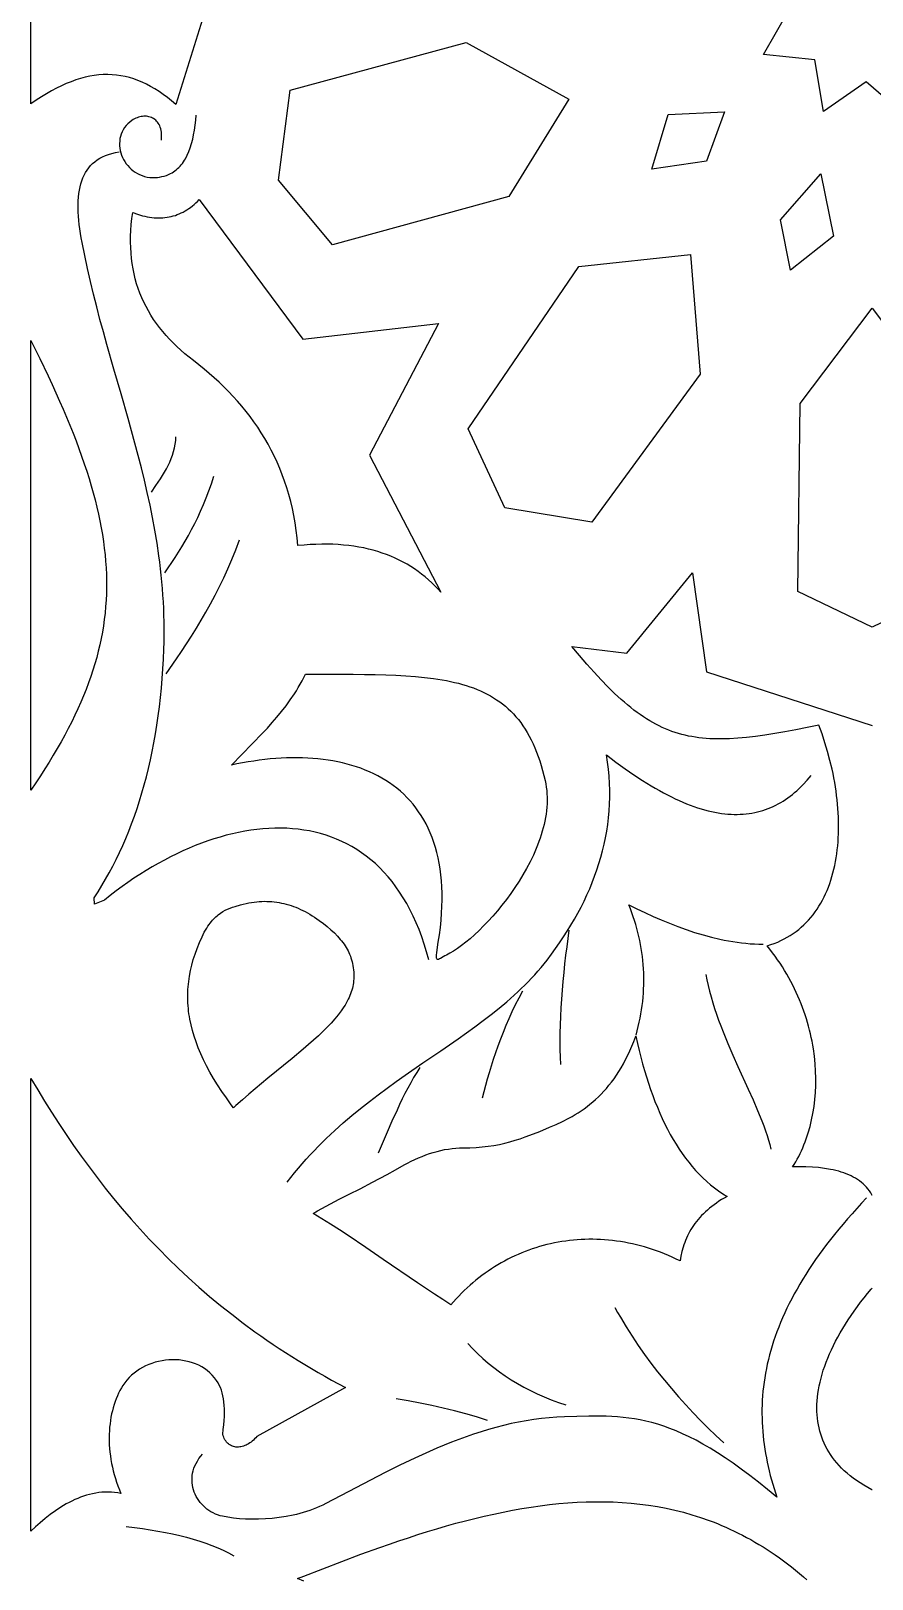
# Model space of a CAD drawing. Extents: x -332 to 348, y -263 to 352.
# Drawn here: x -270.8 to -243.5, y 39.3 to 89.7 of the extents above; entities that cross this region are included whole.
import ezdxf

# ---------------------------------------------------------------- set-up
doc = ezdxf.new("R2010")
doc.units = 0
doc.layers.add('LAYER_1', color=18, linetype='CONTINUOUS')
doc.layers.add('LAYER_2', color=174, linetype='CONTINUOUS')

msp = doc.modelspace()

# ---------------------------------------------------------------- linework, layer by layer
at = {"layer": 'LAYER_1'}
for points in [[(-242.472, 93.254), (-240.847, 93.671), (-241.144, 91.995), (-239.635, 91.253), (-240.924, 90.163), (-240.237, 88.609), (-241.914, 88.616), (-242.371, 86.977), (-243.651, 88.077), (-245.038, 87.12), (-245.322, 88.799), (-246.991, 88.971), (-246.146, 90.443), (-247.315, 91.665), (-245.737, 92.241), (-245.859, 93.94), (-244.286, 93.351), (-243.305, 94.732)], [(-253.338, 87.515), (-255.289, 84.352), (-261.022, 82.776), (-262.785, 84.885), (-262.404, 87.805), (-256.68, 89.363)], [(-248.848, 85.494), (-250.629, 85.239), (-250.099, 87.014), (-248.262, 87.105)], [(-244.716, 83.059), (-246.12, 81.95), (-246.444, 83.585), (-245.131, 85.087)], [(-261.989, 79.708), (-257.574, 80.212), (-259.822, 75.925), (-257.494, 71.471), (-257.592, 71.577), (-257.693, 71.68), (-257.796, 71.779), (-257.903, 71.875), (-258.012, 71.967), (-258.124, 72.057), (-258.239, 72.142), (-258.356, 72.224), (-258.477, 72.302), (-258.6, 72.377), (-258.727, 72.447), (-258.857, 72.514), (-258.99, 72.577), (-259.125, 72.637), (-259.264, 72.692), (-259.407, 72.743), (-259.552, 72.79), (-259.701, 72.834), (-259.853, 72.873), (-260.009, 72.908), (-260.167, 72.938), (-260.33, 72.965), (-260.496, 72.987), (-260.665, 73.005), (-260.838, 73.018), (-261.014, 73.027), (-261.194, 73.031), (-261.378, 73.031), (-261.565, 73.026), (-261.756, 73.017), (-261.951, 73.002), (-262.15, 72.984), (-262.174, 73.235), (-262.205, 73.482), (-262.241, 73.725), (-262.284, 73.962), (-262.333, 74.195), (-262.387, 74.424), (-262.447, 74.648), (-262.513, 74.867), (-262.584, 75.082), (-262.661, 75.293), (-262.743, 75.5), (-262.831, 75.703), (-262.923, 75.902), (-263.021, 76.097), (-263.124, 76.287), (-263.232, 76.474), (-263.344, 76.658), (-263.461, 76.837), (-263.583, 77.013), (-263.71, 77.186), (-263.841, 77.355), (-263.976, 77.521), (-264.115, 77.683), (-264.259, 77.842), (-264.407, 77.998), (-264.559, 78.15), (-264.715, 78.3), (-264.874, 78.447), (-265.037, 78.591), (-265.204, 78.732), (-265.375, 78.87), (-265.549, 79.006), (-265.691, 79.117), (-265.829, 79.231), (-265.962, 79.346), (-266.09, 79.463), (-266.213, 79.583), (-266.331, 79.705), (-266.445, 79.829), (-266.553, 79.955), (-266.656, 80.083), (-266.755, 80.214), (-266.848, 80.348), (-266.936, 80.484), (-267.018, 80.622), (-267.096, 80.763), (-267.168, 80.907), (-267.234, 81.054), (-267.296, 81.204), (-267.351, 81.356), (-267.402, 81.511), (-267.446, 81.67), (-267.485, 81.831), (-267.519, 81.996), (-267.546, 82.163), (-267.568, 82.334), (-267.584, 82.509), (-267.594, 82.686), (-267.598, 82.867), (-267.597, 83.052), (-267.589, 83.24), (-267.575, 83.432), (-267.555, 83.627), (-267.529, 83.826), (-267.369, 83.77), (-267.212, 83.724), (-267.135, 83.706), (-267.059, 83.69), (-266.983, 83.677), (-266.909, 83.667), (-266.835, 83.659), (-266.762, 83.654), (-266.69, 83.652), (-266.618, 83.653), (-266.548, 83.656), (-266.478, 83.663), (-266.409, 83.672), (-266.341, 83.683), (-266.274, 83.698), (-266.207, 83.715), (-266.141, 83.735), (-266.077, 83.758), (-266.012, 83.784), (-265.949, 83.812), (-265.887, 83.843), (-265.825, 83.877), (-265.764, 83.913), (-265.704, 83.953), (-265.645, 83.995), (-265.587, 84.04), (-265.529, 84.087), (-265.472, 84.138), (-265.416, 84.191), (-265.361, 84.247)], [(-249.057, 78.57), (-252.582, 73.749), (-255.416, 74.211), (-256.613, 76.783), (-253.009, 82.065), (-249.377, 82.459)], [(-241.123, 77.615), (-241.051, 71.494), (-243.463, 70.329), (-245.875, 71.494), (-245.803, 77.615), (-243.463, 80.709)], [(-270.552, 79.076), (-270.281, 78.51), (-270.152, 78.233), (-270.027, 77.959), (-269.907, 77.69), (-269.791, 77.424), (-269.68, 77.161), (-269.573, 76.901), (-269.471, 76.645), (-269.373, 76.392), (-269.279, 76.142), (-269.191, 75.896), (-269.106, 75.651), (-269.027, 75.41), (-268.951, 75.171), (-268.881, 74.935), (-268.815, 74.701), (-268.753, 74.47), (-268.697, 74.241), (-268.645, 74.013), (-268.597, 73.788), (-268.554, 73.565), (-268.516, 73.344), (-268.483, 73.124), (-268.454, 72.906), (-268.43, 72.689), (-268.411, 72.474), (-268.396, 72.26), (-268.387, 72.048), (-268.382, 71.836), (-268.382, 71.626), (-268.387, 71.416), (-268.396, 71.207), (-268.411, 70.999), (-268.43, 70.791), (-268.454, 70.584), (-268.483, 70.377), (-268.517, 70.171), (-268.556, 69.964), (-268.6, 69.758), (-268.648, 69.552), (-268.702, 69.345), (-268.761, 69.139), (-268.824, 68.932), (-268.893, 68.724), (-268.967, 68.516), (-269.046, 68.307), (-269.129, 68.098), (-269.218, 67.888), (-269.312, 67.676), (-269.411, 67.464), (-269.515, 67.251), (-269.625, 67.036), (-269.739, 66.82), (-269.858, 66.602), (-269.983, 66.383), (-270.113, 66.162), (-270.248, 65.939), (-270.389, 65.715), (-270.534, 65.488), (-270.685, 65.26), (-270.841, 65.029), (-270.841, 79.658)], [(-260.352, 68.798), (-259.989, 68.795), (-259.636, 68.789), (-259.294, 68.78), (-258.962, 68.767), (-258.64, 68.749), (-258.328, 68.726), (-258.027, 68.697), (-257.736, 68.661), (-257.455, 68.617), (-257.319, 68.592), (-257.185, 68.565), (-257.054, 68.535), (-256.925, 68.504), (-256.799, 68.469), (-256.676, 68.432), (-256.555, 68.393), (-256.437, 68.351), (-256.321, 68.305), (-256.208, 68.257), (-256.097, 68.206), (-255.99, 68.152), (-255.884, 68.095), (-255.782, 68.034), (-255.682, 67.97), (-255.584, 67.902), (-255.489, 67.831), (-255.397, 67.756), (-255.308, 67.677), (-255.221, 67.594), (-255.136, 67.508), (-255.055, 67.417), (-254.975, 67.322), (-254.899, 67.223), (-254.825, 67.12), (-254.754, 67.012), (-254.685, 66.9), (-254.619, 66.783), (-254.556, 66.661), (-254.495, 66.534), (-254.437, 66.403), (-254.382, 66.267), (-254.329, 66.125), (-254.279, 65.979), (-254.231, 65.827), (-254.186, 65.669), (-254.144, 65.507), (-254.104, 65.338), (-254.083, 65.232), (-254.066, 65.125), (-254.053, 65.017), (-254.044, 64.908), (-254.04, 64.799), (-254.039, 64.689), (-254.043, 64.578), (-254.05, 64.468), (-254.061, 64.356), (-254.075, 64.245), (-254.093, 64.133), (-254.114, 64.021), (-254.138, 63.909), (-254.166, 63.797), (-254.197, 63.686), (-254.23, 63.574), (-254.267, 63.462), (-254.306, 63.351), (-254.348, 63.24), (-254.392, 63.129), (-254.439, 63.019), (-254.488, 62.909), (-254.593, 62.691), (-254.706, 62.476), (-254.827, 62.265), (-254.954, 62.058), (-255.087, 61.855), (-255.224, 61.657), (-255.366, 61.464), (-255.511, 61.278), (-255.658, 61.099), (-255.807, 60.926), (-255.956, 60.762), (-256.106, 60.605), (-256.255, 60.458), (-256.402, 60.32), (-256.546, 60.191), (-256.688, 60.074), (-256.825, 59.967), (-256.957, 59.871), (-257.084, 59.788), (-257.203, 59.717), (-257.316, 59.66), (-257.374, 59.631), (-257.425, 59.602), (-257.512, 59.551), (-257.546, 59.532), (-257.575, 59.519), (-257.599, 59.514), (-257.609, 59.515), (-257.617, 59.519), (-257.624, 59.525), (-257.63, 59.534), (-257.638, 59.562), (-257.64, 59.603), (-257.638, 59.661), (-257.631, 59.735), (-257.619, 59.828), (-257.581, 60.076), (-257.545, 60.32), (-257.515, 60.56), (-257.491, 60.793), (-257.474, 61.021), (-257.463, 61.243), (-257.458, 61.459), (-257.46, 61.67), (-257.467, 61.876), (-257.48, 62.076), (-257.499, 62.27), (-257.523, 62.46), (-257.553, 62.644), (-257.589, 62.822), (-257.629, 62.996), (-257.675, 63.164), (-257.727, 63.327), (-257.783, 63.484), (-257.844, 63.637), (-257.91, 63.785), (-257.981, 63.927), (-258.057, 64.065), (-258.137, 64.198), (-258.221, 64.325), (-258.31, 64.448), (-258.403, 64.566), (-258.501, 64.68), (-258.602, 64.788), (-258.708, 64.892), (-258.817, 64.992), (-258.93, 65.086), (-259.047, 65.176), (-259.167, 65.262), (-259.291, 65.343), (-259.418, 65.419), (-259.548, 65.491), (-259.682, 65.559), (-259.819, 65.622), (-259.959, 65.681), (-260.101, 65.736), (-260.247, 65.787), (-260.395, 65.833), (-260.545, 65.876), (-260.699, 65.914), (-260.854, 65.948), (-261.012, 65.978), (-261.172, 66.004), (-261.334, 66.026), (-261.499, 66.045), (-261.665, 66.059), (-261.833, 66.07), (-262.002, 66.076), (-262.173, 66.079), (-262.346, 66.079), (-262.52, 66.075), (-262.696, 66.067), (-262.872, 66.055), (-263.05, 66.04), (-263.229, 66.022), (-263.409, 66), (-263.589, 65.974), (-263.77, 65.945), (-263.952, 65.913), (-264.135, 65.878), (-264.317, 65.839), (-263.976, 66.19), (-263.638, 66.534), (-263.307, 66.876), (-263.146, 67.048), (-262.988, 67.223), (-262.833, 67.401), (-262.683, 67.583), (-262.539, 67.77), (-262.399, 67.962), (-262.265, 68.16), (-262.201, 68.262), (-262.138, 68.366), (-262.077, 68.472), (-262.018, 68.58), (-261.961, 68.69), (-261.906, 68.802)], [(-263.161, 61.406), (-263.08, 61.403), (-263, 61.398), (-262.92, 61.39), (-262.841, 61.379), (-262.763, 61.367), (-262.685, 61.352), (-262.607, 61.334), (-262.529, 61.315), (-262.452, 61.293), (-262.375, 61.268), (-262.299, 61.241), (-262.222, 61.212), (-262.146, 61.18), (-262.069, 61.146), (-261.993, 61.11), (-261.916, 61.071), (-261.84, 61.029), (-261.763, 60.985), (-261.687, 60.939), (-261.614, 60.892), (-261.456, 60.783), (-261.322, 60.684), (-261.194, 60.583), (-261.075, 60.481), (-260.965, 60.378), (-260.86, 60.271), (-260.816, 60.223), (-260.771, 60.17), (-260.728, 60.118), (-260.688, 60.065), (-260.65, 60.012), (-260.614, 59.959), (-260.58, 59.905), (-260.549, 59.85), (-260.52, 59.795), (-260.493, 59.739), (-260.468, 59.683), (-260.445, 59.625), (-260.424, 59.566), (-260.405, 59.505), (-260.388, 59.443), (-260.373, 59.379), (-260.36, 59.313), (-260.35, 59.245), (-260.342, 59.174), (-260.336, 59.101), (-260.333, 59.025), (-260.332, 58.947), (-260.334, 58.883), (-260.338, 58.82), (-260.345, 58.759), (-260.354, 58.698), (-260.365, 58.638), (-260.379, 58.578), (-260.395, 58.519), (-260.414, 58.459), (-260.435, 58.399), (-260.458, 58.339), (-260.484, 58.279), (-260.513, 58.218), (-260.545, 58.156), (-260.579, 58.095), (-260.616, 58.032), (-260.655, 57.969), (-260.698, 57.905), (-260.741, 57.845), (-260.842, 57.711), (-260.951, 57.579), (-261.07, 57.445), (-261.199, 57.308), (-261.338, 57.17), (-261.486, 57.029), (-261.643, 56.887), (-261.807, 56.742), (-261.977, 56.596), (-262.341, 56.293), (-263.126, 55.651), (-263.538, 55.309), (-263.748, 55.13), (-263.96, 54.946), (-264.172, 54.757), (-264.247, 54.687), (-264.323, 54.787), (-264.481, 55.006), (-264.629, 55.221), (-264.767, 55.433), (-264.896, 55.642), (-265.015, 55.848), (-265.124, 56.05), (-265.223, 56.249), (-265.314, 56.445), (-265.395, 56.638), (-265.467, 56.829), (-265.53, 57.016), (-265.584, 57.201), (-265.63, 57.384), (-265.668, 57.568), (-265.683, 57.654), (-265.697, 57.744), (-265.709, 57.833), (-265.718, 57.921), (-265.726, 58.009), (-265.732, 58.098), (-265.735, 58.185), (-265.737, 58.273), (-265.737, 58.361), (-265.735, 58.448), (-265.731, 58.536), (-265.725, 58.623), (-265.717, 58.711), (-265.707, 58.799), (-265.695, 58.887), (-265.682, 58.971), (-265.647, 59.152), (-265.606, 59.331), (-265.556, 59.511), (-265.498, 59.692), (-265.432, 59.876), (-265.357, 60.062), (-265.273, 60.251), (-265.236, 60.328), (-265.198, 60.402), (-265.159, 60.471), (-265.121, 60.535), (-265.083, 60.594), (-265.044, 60.65), (-265.006, 60.701), (-264.968, 60.749), (-264.93, 60.793), (-264.893, 60.834), (-264.855, 60.872), (-264.818, 60.907), (-264.78, 60.94), (-264.748, 60.967), (-264.669, 61.025), (-264.594, 61.073), (-264.518, 61.115), (-264.441, 61.153), (-264.361, 61.186), (-264.28, 61.216), (-264.199, 61.243), (-264.021, 61.294), (-263.93, 61.318), (-263.84, 61.339), (-263.752, 61.356), (-263.664, 61.371), (-263.578, 61.384), (-263.492, 61.393), (-263.408, 61.4), (-263.325, 61.405), (-263.242, 61.407)], [(-251.101, 56.783), (-251.047, 56.557), (-250.991, 56.335), (-250.932, 56.117), (-250.871, 55.902), (-250.808, 55.692), (-250.742, 55.486), (-250.673, 55.283), (-250.602, 55.085), (-250.529, 54.891), (-250.452, 54.702), (-250.373, 54.516), (-250.292, 54.336), (-250.207, 54.159), (-250.12, 53.987), (-250.03, 53.82), (-249.937, 53.657), (-249.842, 53.499), (-249.743, 53.345), (-249.642, 53.196), (-249.537, 53.052), (-249.429, 52.913), (-249.319, 52.779), (-249.205, 52.65), (-249.089, 52.526), (-248.969, 52.407), (-248.846, 52.293), (-248.719, 52.184), (-248.59, 52.081), (-248.457, 51.982), (-248.321, 51.89), (-248.182, 51.802), (-248.273, 51.75), (-248.361, 51.697), (-248.445, 51.643), (-248.527, 51.588), (-248.605, 51.532), (-248.681, 51.475), (-248.753, 51.417), (-248.822, 51.358), (-248.889, 51.298), (-248.952, 51.238), (-249.013, 51.176), (-249.071, 51.114), (-249.126, 51.05), (-249.178, 50.986), (-249.228, 50.921), (-249.275, 50.855), (-249.319, 50.789), (-249.361, 50.721), (-249.4, 50.653), (-249.437, 50.584), (-249.472, 50.514), (-249.504, 50.443), (-249.534, 50.372), (-249.562, 50.3), (-249.587, 50.228), (-249.61, 50.154), (-249.651, 50.006), (-249.683, 49.854), (-249.707, 49.701), (-249.836, 49.763), (-249.965, 49.823), (-250.094, 49.88), (-250.224, 49.933), (-250.354, 49.984), (-250.484, 50.032), (-250.614, 50.077), (-250.744, 50.119), (-250.874, 50.158), (-251.004, 50.194), (-251.134, 50.227), (-251.264, 50.257), (-251.394, 50.285), (-251.523, 50.31), (-251.653, 50.332), (-251.782, 50.351), (-251.912, 50.367), (-252.041, 50.381), (-252.169, 50.391), (-252.298, 50.399), (-252.426, 50.405), (-252.554, 50.407), (-252.681, 50.407), (-252.808, 50.405), (-252.934, 50.399), (-253.06, 50.391), (-253.185, 50.381), (-253.31, 50.367), (-253.434, 50.351), (-253.558, 50.333), (-253.681, 50.312), (-253.803, 50.288), (-253.925, 50.262), (-254.046, 50.233), (-254.166, 50.202), (-254.285, 50.168), (-254.404, 50.132), (-254.521, 50.094), (-254.638, 50.052), (-254.754, 50.009), (-254.868, 49.963), (-254.982, 49.915), (-255.095, 49.864), (-255.207, 49.811), (-255.317, 49.755), (-255.427, 49.697), (-255.535, 49.637), (-255.642, 49.575), (-255.748, 49.51), (-255.853, 49.443), (-255.957, 49.373), (-256.059, 49.302), (-256.16, 49.228), (-256.259, 49.152), (-256.357, 49.074), (-256.454, 48.993), (-256.549, 48.91), (-256.643, 48.826), (-256.735, 48.739), (-256.826, 48.65), (-256.915, 48.558), (-257.003, 48.465), (-257.088, 48.369), (-257.173, 48.272), (-257.439, 48.442), (-257.708, 48.618), (-258.255, 48.985), (-259.376, 49.754), (-259.945, 50.143), (-260.516, 50.527), (-260.802, 50.714), (-261.087, 50.898), (-261.371, 51.076), (-261.655, 51.25), (-261.514, 51.334), (-261.376, 51.413), (-261.096, 51.564), (-260.804, 51.713), (-260.486, 51.871), (-260.128, 52.05), (-259.719, 52.262), (-259.244, 52.516), (-258.979, 52.663), (-258.692, 52.825), (-258.579, 52.887), (-258.464, 52.947), (-258.347, 53.003), (-258.229, 53.056), (-258.109, 53.106), (-257.989, 53.152), (-257.867, 53.195), (-257.745, 53.233), (-257.622, 53.267), (-257.5, 53.298), (-257.377, 53.324), (-257.255, 53.345), (-257.133, 53.362), (-257.012, 53.374), (-256.892, 53.381), (-256.773, 53.382), (-256.557, 53.385), (-256.35, 53.394), (-256.151, 53.411), (-255.959, 53.434), (-255.774, 53.463), (-255.594, 53.497), (-255.42, 53.536), (-255.25, 53.581), (-255.083, 53.629), (-254.919, 53.681), (-254.758, 53.737), (-254.598, 53.796), (-254.281, 53.92), (-253.961, 54.051), (-253.747, 54.143), (-253.536, 54.242), (-253.33, 54.349), (-253.229, 54.405), (-253.128, 54.464), (-253.029, 54.526), (-252.931, 54.59), (-252.834, 54.658), (-252.739, 54.728), (-252.645, 54.802), (-252.552, 54.879), (-252.461, 54.959), (-252.371, 55.043), (-252.282, 55.131), (-252.195, 55.223), (-252.11, 55.319), (-252.026, 55.419), (-251.943, 55.524), (-251.862, 55.634), (-251.783, 55.748), (-251.706, 55.867), (-251.63, 55.991), (-251.556, 56.12), (-251.484, 56.255), (-251.414, 56.395), (-251.346, 56.54), (-251.279, 56.692), (-251.215, 56.85), (-251.152, 57.013)], [(-270.621, 55.27), (-270.398, 54.903), (-270.169, 54.54), (-269.936, 54.179), (-269.697, 53.821), (-269.453, 53.465), (-269.204, 53.113), (-268.949, 52.763), (-268.689, 52.417), (-268.422, 52.074), (-268.149, 51.735), (-267.869, 51.399), (-267.583, 51.066), (-267.29, 50.738), (-266.989, 50.413), (-266.682, 50.092), (-266.367, 49.775), (-266.044, 49.462), (-265.713, 49.154), (-265.375, 48.85), (-265.027, 48.55), (-264.672, 48.255), (-264.307, 47.965), (-263.934, 47.679), (-263.551, 47.399), (-263.357, 47.26), (-263.16, 47.123), (-262.96, 46.987), (-262.758, 46.853), (-262.554, 46.72), (-262.347, 46.588), (-262.138, 46.457), (-261.926, 46.328), (-261.712, 46.2), (-261.495, 46.074), (-261.275, 45.949), (-261.053, 45.825), (-260.828, 45.703), (-260.601, 45.582), (-263.491, 43.985), (-263.526, 43.945), (-263.562, 43.907), (-263.6, 43.871), (-263.638, 43.837), (-263.678, 43.806), (-263.718, 43.778), (-263.758, 43.752), (-263.799, 43.729), (-263.84, 43.709), (-263.882, 43.691), (-263.923, 43.676), (-263.965, 43.663), (-264.006, 43.654), (-264.047, 43.647), (-264.088, 43.644), (-264.128, 43.643), (-264.168, 43.645), (-264.206, 43.651), (-264.244, 43.659), (-264.281, 43.67), (-264.317, 43.685), (-264.351, 43.703), (-264.384, 43.724), (-264.416, 43.749), (-264.446, 43.776), (-264.474, 43.807), (-264.501, 43.842), (-264.525, 43.88), (-264.547, 43.921), (-264.567, 43.967), (-264.585, 44.015), (-264.6, 44.067), (-264.58, 44.219), (-264.564, 44.365), (-264.552, 44.504), (-264.544, 44.637), (-264.541, 44.764), (-264.543, 44.885), (-264.549, 45.001), (-264.559, 45.111), (-264.573, 45.215), (-264.592, 45.315), (-264.616, 45.409), (-264.643, 45.498), (-264.675, 45.582), (-264.711, 45.662), (-264.752, 45.737), (-264.797, 45.807), (-264.865, 45.899), (-264.939, 45.984), (-265.018, 46.062), (-265.103, 46.133), (-265.191, 46.197), (-265.284, 46.254), (-265.38, 46.306), (-265.48, 46.35), (-265.583, 46.388), (-265.688, 46.42), (-265.795, 46.445), (-265.905, 46.465), (-266.015, 46.478), (-266.126, 46.485), (-266.238, 46.485), (-266.351, 46.48), (-266.463, 46.47), (-266.574, 46.453), (-266.684, 46.43), (-266.793, 46.402), (-266.901, 46.369), (-267.006, 46.329), (-267.108, 46.285), (-267.208, 46.235), (-267.304, 46.179), (-267.396, 46.119), (-267.485, 46.053), (-267.568, 45.982), (-267.647, 45.906), (-267.721, 45.825), (-267.789, 45.739), (-267.851, 45.649), (-267.899, 45.568), (-267.945, 45.484), (-267.989, 45.398), (-268.029, 45.309), (-268.067, 45.217), (-268.103, 45.122), (-268.135, 45.025), (-268.165, 44.926), (-268.191, 44.825), (-268.215, 44.722), (-268.236, 44.616), (-268.254, 44.509), (-268.268, 44.4), (-268.28, 44.289), (-268.288, 44.177), (-268.294, 44.063), (-268.296, 43.948), (-268.294, 43.832), (-268.29, 43.714), (-268.282, 43.596), (-268.271, 43.477), (-268.256, 43.356), (-268.238, 43.236), (-268.217, 43.114), (-268.191, 42.992), (-268.163, 42.87), (-268.13, 42.747), (-268.094, 42.624), (-268.054, 42.501), (-268.011, 42.378), (-267.963, 42.255), (-267.912, 42.133), (-268.017, 42.152), (-268.12, 42.166), (-268.224, 42.175), (-268.327, 42.179), (-268.429, 42.177), (-268.531, 42.171), (-268.632, 42.161), (-268.733, 42.146), (-268.833, 42.127), (-268.932, 42.103), (-269.03, 42.076), (-269.127, 42.045), (-269.224, 42.011), (-269.319, 41.973), (-269.414, 41.932), (-269.508, 41.888), (-269.601, 41.841), (-269.692, 41.791), (-269.783, 41.739), (-269.872, 41.685), (-270.047, 41.569), (-270.217, 41.446), (-270.382, 41.317), (-270.541, 41.183), (-270.694, 41.046), (-270.841, 40.906), (-270.841, 55.638)]]:
    msp.add_lwpolyline(points, close=True, dxfattribs=at)
for points in [[(-265.147, 90.466), (-266.126, 87.34), (-266.263, 87.457), (-266.399, 87.566), (-266.536, 87.668), (-266.672, 87.763), (-266.809, 87.85), (-266.946, 87.93), (-267.083, 88.002), (-267.22, 88.067), (-267.358, 88.125), (-267.497, 88.175), (-267.636, 88.218), (-267.776, 88.253), (-267.917, 88.28), (-268.058, 88.3), (-268.2, 88.313), (-268.344, 88.318), (-268.488, 88.315), (-268.634, 88.305), (-268.781, 88.287), (-268.929, 88.262), (-269.079, 88.229), (-269.23, 88.189), (-269.383, 88.141), (-269.537, 88.085), (-269.693, 88.021), (-269.851, 87.95), (-270.011, 87.871), (-270.173, 87.785), (-270.337, 87.691), (-270.502, 87.589), (-270.671, 87.479), (-270.841, 87.361), (-270.841, 94.403)], [(-243.463, 51.848), (-243.468, 51.839), (-243.468, 51.857), (-243.507, 51.922), (-243.55, 51.985), (-243.596, 52.045), (-243.645, 52.102), (-243.697, 52.156), (-243.753, 52.208), (-243.811, 52.258), (-243.873, 52.305), (-243.937, 52.349), (-244.005, 52.391), (-244.075, 52.43), (-244.148, 52.468), (-244.223, 52.502), (-244.301, 52.535), (-244.381, 52.565), (-244.464, 52.593), (-244.549, 52.619), (-244.637, 52.642), (-244.726, 52.664), (-244.818, 52.683), (-245.007, 52.715), (-245.203, 52.74), (-245.406, 52.756), (-245.615, 52.766), (-245.829, 52.768), (-246.049, 52.763), (-245.996, 52.846), (-245.946, 52.931), (-245.897, 53.017), (-245.85, 53.106), (-245.805, 53.196), (-245.761, 53.288), (-245.72, 53.382), (-245.68, 53.477), (-245.642, 53.574), (-245.606, 53.672), (-245.539, 53.873), (-245.48, 54.079), (-245.429, 54.29), (-245.386, 54.506), (-245.35, 54.727), (-245.323, 54.952), (-245.304, 55.18), (-245.294, 55.412), (-245.292, 55.646), (-245.299, 55.883), (-245.314, 56.123), (-245.339, 56.364), (-245.373, 56.607), (-245.393, 56.729), (-245.416, 56.851), (-245.441, 56.973), (-245.468, 57.095), (-245.498, 57.218), (-245.53, 57.34), (-245.564, 57.463), (-245.601, 57.586), (-245.641, 57.708), (-245.682, 57.83), (-245.727, 57.953), (-245.774, 58.075), (-245.823, 58.196), (-245.875, 58.318), (-245.929, 58.439), (-245.986, 58.56), (-246.046, 58.68), (-246.108, 58.8), (-246.173, 58.919), (-246.24, 59.038), (-246.31, 59.156), (-246.383, 59.273), (-246.458, 59.39), (-246.537, 59.506), (-246.617, 59.621), (-246.701, 59.735), (-246.787, 59.848), (-246.876, 59.961), (-246.759, 59.997), (-246.646, 60.038), (-246.535, 60.082), (-246.428, 60.13), (-246.324, 60.182), (-246.223, 60.237), (-246.125, 60.296), (-246.03, 60.358), (-245.938, 60.423), (-245.85, 60.492), (-245.765, 60.564), (-245.682, 60.639), (-245.603, 60.718), (-245.527, 60.799), (-245.454, 60.883), (-245.383, 60.971), (-245.316, 61.061), (-245.252, 61.153), (-245.191, 61.249), (-245.132, 61.347), (-245.077, 61.447), (-245.024, 61.55), (-244.974, 61.655), (-244.927, 61.763), (-244.883, 61.873), (-244.842, 61.985), (-244.804, 62.099), (-244.768, 62.215), (-244.735, 62.333), (-244.705, 62.453), (-244.678, 62.574), (-244.653, 62.698), (-244.631, 62.823), (-244.612, 62.95), (-244.596, 63.078), (-244.582, 63.208), (-244.57, 63.339), (-244.562, 63.471), (-244.556, 63.605), (-244.552, 63.739), (-244.551, 63.875), (-244.553, 64.012), (-244.557, 64.15), (-244.563, 64.289), (-244.573, 64.428), (-244.584, 64.569), (-244.598, 64.709), (-244.615, 64.851), (-244.634, 64.993), (-244.655, 65.136), (-244.679, 65.278), (-244.705, 65.422), (-244.733, 65.565), (-244.764, 65.709), (-244.832, 65.996), (-244.91, 66.283), (-244.996, 66.57), (-245.092, 66.855), (-245.196, 67.138), (-245.58, 67.061), (-245.946, 66.99), (-246.297, 66.925), (-246.632, 66.868), (-246.952, 66.818), (-247.259, 66.776), (-247.553, 66.742), (-247.835, 66.717), (-248.106, 66.7), (-248.367, 66.693), (-248.494, 66.693), (-248.618, 66.696), (-248.741, 66.701), (-248.861, 66.709), (-248.98, 66.719), (-249.096, 66.732), (-249.211, 66.748), (-249.324, 66.767), (-249.436, 66.788), (-249.547, 66.813), (-249.656, 66.84), (-249.764, 66.87), (-249.871, 66.903), (-249.977, 66.94), (-250.082, 66.979), (-250.186, 67.022), (-250.29, 67.068), (-250.393, 67.117), (-250.496, 67.169), (-250.598, 67.225), (-250.7, 67.285), (-250.803, 67.347), (-250.905, 67.414), (-251.007, 67.483), (-251.109, 67.557), (-251.212, 67.634), (-251.315, 67.715), (-251.419, 67.8), (-251.524, 67.888), (-251.629, 67.98), (-251.842, 68.177), (-252.059, 68.389), (-252.281, 68.618), (-252.51, 68.864), (-252.745, 69.126), (-252.988, 69.407), (-253.239, 69.706), (-251.448, 69.489), (-249.305, 72.095), (-248.853, 68.88), (-243.463, 67.132)], [(-243.463, 42.253), (-243.47, 42.257), (-243.602, 42.328), (-243.729, 42.401), (-243.85, 42.476), (-243.964, 42.553), (-244.073, 42.631), (-244.177, 42.711), (-244.275, 42.792), (-244.367, 42.875), (-244.454, 42.959), (-244.536, 43.044), (-244.613, 43.13), (-244.686, 43.218), (-244.753, 43.307), (-244.815, 43.397), (-244.874, 43.488), (-244.927, 43.58), (-244.977, 43.674), (-245.022, 43.768), (-245.063, 43.865), (-245.1, 43.962), (-245.133, 44.062), (-245.162, 44.162), (-245.188, 44.265), (-245.209, 44.369), (-245.226, 44.475), (-245.24, 44.582), (-245.25, 44.692), (-245.255, 44.803), (-245.257, 44.916), (-245.255, 45.031), (-245.248, 45.148), (-245.238, 45.267), (-245.223, 45.387), (-245.205, 45.509), (-245.182, 45.633), (-245.155, 45.758), (-245.124, 45.885), (-245.088, 46.014), (-245.049, 46.144), (-245.005, 46.275), (-244.957, 46.408), (-244.904, 46.542), (-244.847, 46.677), (-244.786, 46.813), (-244.721, 46.95), (-244.651, 47.088), (-244.577, 47.226), (-244.499, 47.366), (-244.417, 47.506), (-244.33, 47.647), (-244.239, 47.788), (-244.145, 47.93), (-244.045, 48.072), (-243.942, 48.214), (-243.835, 48.356), (-243.723, 48.499), (-243.608, 48.642), (-243.488, 48.784), (-243.463, 48.813)], [(-261.959, 39.28), (-262.162, 39.361), (-261.96, 39.441), (-261.343, 39.684), (-260.724, 39.922), (-260.104, 40.154), (-259.483, 40.378), (-259.174, 40.486), (-258.863, 40.592), (-258.553, 40.695), (-258.244, 40.796), (-257.934, 40.893), (-257.625, 40.986), (-257.316, 41.076), (-257.008, 41.163), (-256.7, 41.245), (-256.392, 41.323), (-256.085, 41.396), (-255.779, 41.465), (-255.474, 41.53), (-255.169, 41.589), (-254.866, 41.643), (-254.563, 41.692), (-254.261, 41.735), (-253.96, 41.772), (-253.661, 41.804), (-253.362, 41.829), (-253.065, 41.848), (-252.769, 41.86), (-252.474, 41.866), (-252.181, 41.865), (-251.889, 41.858), (-251.598, 41.843), (-251.309, 41.82), (-251.021, 41.79), (-250.735, 41.753), (-250.45, 41.707), (-250.167, 41.653), (-249.885, 41.592), (-249.605, 41.521), (-249.326, 41.443), (-249.048, 41.355), (-248.769, 41.257), (-248.634, 41.206), (-248.497, 41.152), (-248.361, 41.096), (-248.224, 41.037), (-248.088, 40.975), (-247.952, 40.911), (-247.817, 40.845), (-247.682, 40.776), (-247.547, 40.705), (-247.412, 40.631), (-247.278, 40.554), (-247.144, 40.475), (-247.011, 40.393), (-246.878, 40.309), (-246.745, 40.221), (-246.612, 40.131), (-246.48, 40.038), (-246.348, 39.943), (-246.217, 39.844), (-246.085, 39.742), (-245.954, 39.638), (-245.824, 39.53), (-245.694, 39.42), (-245.586, 39.326)]]:
    msp.add_lwpolyline(points, dxfattribs=at)
at = {"layer": 'LAYER_2'}
for points in [[(-266.596, 86.186), (-266.59, 86.256), (-266.589, 86.322), (-266.59, 86.385), (-266.596, 86.445), (-266.605, 86.501), (-266.617, 86.554), (-266.632, 86.604), (-266.651, 86.65), (-266.672, 86.693), (-266.696, 86.732), (-266.722, 86.769), (-266.75, 86.802), (-266.781, 86.831), (-266.813, 86.858), (-266.848, 86.882), (-266.884, 86.902), (-266.922, 86.919), (-266.96, 86.934), (-267.001, 86.945), (-267.042, 86.953), (-267.084, 86.958), (-267.126, 86.961), (-267.169, 86.96), (-267.213, 86.956), (-267.256, 86.95), (-267.3, 86.941), (-267.343, 86.928), (-267.386, 86.914), (-267.429, 86.896), (-267.471, 86.875), (-267.512, 86.852), (-267.553, 86.826), (-267.624, 86.773), (-267.689, 86.715), (-267.746, 86.654), (-267.795, 86.589), (-267.838, 86.522), (-267.874, 86.452), (-267.904, 86.38), (-267.926, 86.306), (-267.943, 86.231), (-267.953, 86.154), (-267.957, 86.078), (-267.955, 86), (-267.947, 85.923), (-267.934, 85.846), (-267.914, 85.771), (-267.89, 85.696), (-267.86, 85.623), (-267.825, 85.552), (-267.785, 85.483), (-267.741, 85.417), (-267.691, 85.353), (-267.637, 85.294), (-267.579, 85.238), (-267.516, 85.186), (-267.449, 85.139), (-267.378, 85.096), (-267.304, 85.059), (-267.225, 85.028), (-267.143, 85.002), (-267.058, 84.983), (-266.969, 84.971), (-266.877, 84.966), (-266.802, 84.967), (-266.727, 84.972), (-266.652, 84.981), (-266.578, 84.995), (-266.506, 85.013), (-266.434, 85.035), (-266.365, 85.062), (-266.297, 85.094), (-266.248, 85.121), (-266.2, 85.151), (-266.153, 85.183), (-266.109, 85.218), (-266.066, 85.255), (-266.025, 85.295), (-265.986, 85.337), (-265.948, 85.381), (-265.912, 85.427), (-265.878, 85.476), (-265.845, 85.527), (-265.813, 85.579), (-265.755, 85.691), (-265.702, 85.81), (-265.655, 85.937), (-265.613, 86.07), (-265.577, 86.21), (-265.545, 86.356), (-265.517, 86.508), (-265.494, 86.665), (-265.474, 86.828), (-265.459, 86.994)], [(-257.89, 59.499), (-257.962, 59.759), (-258.039, 60.01), (-258.121, 60.253), (-258.209, 60.487), (-258.302, 60.712), (-258.4, 60.928), (-258.503, 61.136), (-258.611, 61.335), (-258.723, 61.526), (-258.84, 61.709), (-258.962, 61.883), (-259.087, 62.05), (-259.217, 62.208), (-259.351, 62.358), (-259.49, 62.5), (-259.631, 62.634), (-259.777, 62.76), (-259.926, 62.879), (-260.079, 62.99), (-260.235, 63.094), (-260.394, 63.19), (-260.557, 63.278), (-260.722, 63.359), (-260.891, 63.433), (-261.062, 63.5), (-261.236, 63.56), (-261.412, 63.612), (-261.591, 63.658), (-261.772, 63.697), (-261.955, 63.728), (-262.141, 63.754), (-262.328, 63.772), (-262.517, 63.784), (-262.708, 63.789), (-262.9, 63.788), (-263.094, 63.781), (-263.289, 63.767), (-263.486, 63.747), (-263.683, 63.721), (-263.882, 63.688), (-264.081, 63.65), (-264.281, 63.606), (-264.482, 63.556), (-264.683, 63.5), (-264.885, 63.439), (-265.087, 63.372), (-265.289, 63.299), (-265.491, 63.221), (-265.693, 63.138), (-265.895, 63.049), (-266.097, 62.955), (-266.298, 62.856), (-266.498, 62.752), (-266.698, 62.642), (-266.897, 62.528), (-267.095, 62.409), (-267.292, 62.285), (-267.488, 62.157), (-267.683, 62.024), (-267.876, 61.886), (-268.068, 61.744), (-268.258, 61.597), (-268.446, 61.446), (-268.774, 61.312), (-268.784, 61.524), (-268.656, 61.721), (-268.531, 61.922), (-268.41, 62.127), (-268.292, 62.337), (-268.178, 62.551), (-268.067, 62.77), (-267.959, 62.993), (-267.855, 63.221), (-267.755, 63.453), (-267.658, 63.689), (-267.565, 63.93), (-267.475, 64.175), (-267.389, 64.424), (-267.307, 64.677), (-267.228, 64.935), (-267.154, 65.197), (-267.083, 65.463), (-267.016, 65.733), (-266.952, 66.008), (-266.893, 66.286), (-266.838, 66.569), (-266.787, 66.855), (-266.74, 67.146), (-266.697, 67.441), (-266.658, 67.74), (-266.623, 68.042), (-266.592, 68.349), (-266.566, 68.659), (-266.544, 68.974), (-266.526, 69.292), (-266.513, 69.614), (-266.507, 69.839), (-266.503, 70.062), (-266.503, 70.284), (-266.506, 70.505), (-266.511, 70.724), (-266.519, 70.943), (-266.53, 71.16), (-266.544, 71.376), (-266.56, 71.591), (-266.579, 71.805), (-266.599, 72.018), (-266.623, 72.23), (-266.648, 72.441), (-266.676, 72.651), (-266.737, 73.068), (-266.806, 73.483), (-266.882, 73.895), (-266.965, 74.304), (-267.054, 74.711), (-267.148, 75.116), (-267.247, 75.52), (-267.351, 75.922), (-267.458, 76.323), (-267.567, 76.724), (-267.68, 77.124), (-267.909, 77.924), (-268.141, 78.726), (-268.371, 79.532), (-268.484, 79.938), (-268.595, 80.345), (-268.702, 80.755), (-268.806, 81.168), (-268.906, 81.583), (-269.002, 82.002), (-269.092, 82.424), (-269.176, 82.849), (-269.203, 83), (-269.227, 83.148), (-269.249, 83.292), (-269.267, 83.433), (-269.281, 83.572), (-269.292, 83.707), (-269.3, 83.838), (-269.303, 83.966), (-269.303, 84.091), (-269.299, 84.212), (-269.291, 84.329), (-269.279, 84.443), (-269.262, 84.552), (-269.241, 84.658), (-269.215, 84.76), (-269.185, 84.857), (-269.15, 84.951), (-269.11, 85.04), (-269.065, 85.125), (-269.015, 85.205), (-268.96, 85.281), (-268.899, 85.353), (-268.833, 85.42), (-268.761, 85.482), (-268.684, 85.539), (-268.601, 85.591), (-268.512, 85.638), (-268.417, 85.681), (-268.315, 85.718), (-268.208, 85.75), (-268.094, 85.776), (-267.973, 85.798)], [(-266.922, 74.725), (-266.771, 74.939), (-266.627, 75.155), (-266.559, 75.263), (-266.494, 75.373), (-266.433, 75.483), (-266.375, 75.593), (-266.322, 75.705), (-266.275, 75.818), (-266.232, 75.932), (-266.196, 76.048), (-266.167, 76.164), (-266.144, 76.282), (-266.129, 76.402), (-266.121, 76.523)], [(-266.485, 72.103), (-266.371, 72.266), (-266.258, 72.432), (-266.146, 72.602), (-266.035, 72.774), (-265.927, 72.95), (-265.82, 73.131), (-265.715, 73.315), (-265.612, 73.505), (-265.511, 73.7), (-265.413, 73.901), (-265.317, 74.107), (-265.224, 74.32), (-265.135, 74.54), (-265.048, 74.767), (-264.964, 75.001), (-264.884, 75.243)], [(-266.442, 68.811), (-266.107, 69.296), (-265.941, 69.541), (-265.778, 69.79), (-265.616, 70.042), (-265.456, 70.297), (-265.3, 70.557), (-265.146, 70.822), (-264.995, 71.092), (-264.848, 71.368), (-264.704, 71.649), (-264.565, 71.938), (-264.43, 72.234), (-264.299, 72.538), (-264.174, 72.849), (-264.054, 73.17)], [(-262.502, 52.262), (-262.382, 52.417), (-262.261, 52.57), (-262.137, 52.72), (-262.012, 52.866), (-261.885, 53.01), (-261.757, 53.152), (-261.627, 53.291), (-261.495, 53.427), (-261.362, 53.561), (-261.228, 53.692), (-261.092, 53.821), (-260.955, 53.948), (-260.678, 54.196), (-260.397, 54.436), (-260.113, 54.668), (-259.826, 54.894), (-259.536, 55.114), (-259.246, 55.329), (-258.954, 55.539), (-258.662, 55.745), (-258.08, 56.148), (-257.503, 56.542), (-256.938, 56.933), (-256.66, 57.129), (-256.388, 57.326), (-256.12, 57.524), (-255.858, 57.725), (-255.602, 57.929), (-255.354, 58.137), (-255.113, 58.349), (-254.995, 58.457), (-254.88, 58.566), (-254.766, 58.676), (-254.655, 58.788), (-254.547, 58.902), (-254.44, 59.017), (-254.337, 59.134), (-254.235, 59.253), (-254.137, 59.373), (-254.041, 59.496), (-253.901, 59.682), (-253.765, 59.87), (-253.633, 60.059), (-253.505, 60.249), (-253.382, 60.441), (-253.264, 60.633), (-253.15, 60.827), (-253.041, 61.023), (-252.936, 61.219), (-252.837, 61.417), (-252.743, 61.617), (-252.654, 61.817), (-252.57, 62.02), (-252.492, 62.224), (-252.419, 62.429), (-252.351, 62.636), (-252.289, 62.844), (-252.233, 63.054), (-252.183, 63.266), (-252.139, 63.479), (-252.1, 63.694), (-252.068, 63.91), (-252.042, 64.129), (-252.023, 64.349), (-252.009, 64.571), (-252.003, 64.794), (-252.003, 65.02), (-252.01, 65.247), (-252.023, 65.477), (-252.044, 65.708), (-252.071, 65.941), (-252.106, 66.176), (-251.801, 65.942), (-251.504, 65.724), (-251.214, 65.521), (-250.931, 65.335), (-250.655, 65.164), (-250.52, 65.085), (-250.387, 65.009), (-250.255, 64.937), (-250.124, 64.869), (-249.996, 64.804), (-249.869, 64.743), (-249.744, 64.686), (-249.62, 64.632), (-249.498, 64.582), (-249.378, 64.535), (-249.259, 64.492), (-249.142, 64.453), (-249.026, 64.417), (-248.912, 64.384), (-248.799, 64.354), (-248.688, 64.328), (-248.578, 64.306), (-248.47, 64.286), (-248.363, 64.27), (-248.258, 64.257), (-248.154, 64.247), (-248.052, 64.241), (-247.951, 64.237), (-247.851, 64.237), (-247.753, 64.239), (-247.656, 64.245), (-247.561, 64.254), (-247.467, 64.265), (-247.374, 64.28), (-247.282, 64.297), (-247.192, 64.318), (-247.103, 64.341), (-247.015, 64.367), (-246.929, 64.396), (-246.844, 64.427), (-246.76, 64.461), (-246.677, 64.498), (-246.595, 64.538), (-246.515, 64.58), (-246.436, 64.624), (-246.358, 64.672), (-246.281, 64.721), (-246.205, 64.774), (-246.13, 64.828), (-246.056, 64.885), (-245.984, 64.945), (-245.912, 65.007), (-245.842, 65.071), (-245.704, 65.206), (-245.57, 65.35), (-245.44, 65.503)], [(-251.141, 57.055), (-251.104, 57.194), (-251.071, 57.332), (-251.04, 57.469), (-251.012, 57.606), (-250.987, 57.742), (-250.965, 57.878), (-250.946, 58.014), (-250.929, 58.149), (-250.916, 58.283), (-250.905, 58.417), (-250.897, 58.551), (-250.892, 58.684), (-250.89, 58.817), (-250.89, 58.95), (-250.894, 59.082), (-250.9, 59.214), (-250.909, 59.346), (-250.921, 59.477), (-250.936, 59.608), (-250.953, 59.739), (-250.973, 59.869), (-250.997, 60), (-251.022, 60.13), (-251.051, 60.26), (-251.082, 60.389), (-251.117, 60.519), (-251.154, 60.648), (-251.193, 60.778), (-251.236, 60.907), (-251.281, 61.036), (-251.329, 61.165), (-251.38, 61.293), (-251.118, 61.164), (-250.854, 61.039), (-250.589, 60.918), (-250.322, 60.801), (-250.053, 60.691), (-249.783, 60.586), (-249.512, 60.488), (-249.239, 60.397), (-248.965, 60.315), (-248.69, 60.241), (-248.413, 60.176), (-248.274, 60.147), (-248.135, 60.12), (-247.995, 60.096), (-247.855, 60.075), (-247.715, 60.057), (-247.575, 60.041), (-247.434, 60.029), (-247.293, 60.019), (-247.152, 60.012), (-247.011, 60.009)], [(-253.328, 60.468), (-253.367, 60.202), (-253.403, 59.93), (-253.438, 59.652), (-253.47, 59.371), (-253.5, 59.086), (-253.527, 58.8), (-253.552, 58.513), (-253.573, 58.227), (-253.591, 57.943), (-253.606, 57.661), (-253.616, 57.383), (-253.623, 57.111), (-253.626, 56.845), (-253.625, 56.586), (-253.619, 56.336), (-253.608, 56.096)], [(-248.869, 59.027), (-248.837, 58.847), (-248.799, 58.664), (-248.755, 58.48), (-248.705, 58.295), (-248.65, 58.108), (-248.59, 57.92), (-248.526, 57.731), (-248.458, 57.542), (-248.387, 57.352), (-248.313, 57.162), (-248.157, 56.783), (-247.994, 56.405), (-247.827, 56.03), (-247.495, 55.296), (-247.337, 54.941), (-247.188, 54.595), (-247.052, 54.262), (-246.99, 54.099), (-246.932, 53.941), (-246.879, 53.786), (-246.832, 53.635), (-246.79, 53.488), (-246.754, 53.345)], [(-254.842, 58.482), (-254.962, 58.258), (-255.075, 58.034), (-255.183, 57.811), (-255.285, 57.587), (-255.382, 57.364), (-255.473, 57.141), (-255.56, 56.919), (-255.642, 56.698), (-255.719, 56.478), (-255.792, 56.26), (-255.861, 56.044), (-255.926, 55.83), (-255.987, 55.618), (-256.045, 55.408), (-256.153, 54.997)], [(-258.181, 55.994), (-258.284, 55.834), (-258.384, 55.669), (-258.481, 55.5), (-258.575, 55.328), (-258.667, 55.153), (-258.756, 54.975), (-258.842, 54.796), (-258.926, 54.615), (-259.089, 54.254), (-259.243, 53.896), (-259.534, 53.209)], [(-243.644, 51.751), (-243.805, 51.579), (-243.962, 51.408), (-244.115, 51.238), (-244.264, 51.068), (-244.408, 50.9), (-244.548, 50.732), (-244.683, 50.566), (-244.815, 50.4), (-244.942, 50.235), (-245.065, 50.071), (-245.184, 49.908), (-245.299, 49.745), (-245.41, 49.584), (-245.517, 49.423), (-245.62, 49.263), (-245.719, 49.104), (-245.814, 48.945), (-245.905, 48.787), (-245.993, 48.63), (-246.077, 48.473), (-246.157, 48.318), (-246.233, 48.162), (-246.306, 48.008), (-246.375, 47.854), (-246.44, 47.7), (-246.502, 47.548), (-246.56, 47.395), (-246.615, 47.244), (-246.666, 47.092), (-246.714, 46.942), (-246.759, 46.792), (-246.8, 46.642), (-246.838, 46.493), (-246.872, 46.344), (-246.904, 46.196), (-246.932, 46.048), (-246.957, 45.9), (-246.979, 45.753), (-246.997, 45.606), (-247.013, 45.46), (-247.026, 45.314), (-247.035, 45.168), (-247.042, 45.023), (-247.046, 44.877), (-247.046, 44.733), (-247.044, 44.588), (-247.04, 44.443), (-247.032, 44.299), (-247.022, 44.155), (-247.008, 44.011), (-246.993, 43.868), (-246.974, 43.724), (-246.953, 43.581), (-246.93, 43.438), (-246.904, 43.294), (-246.875, 43.151), (-246.844, 43.008), (-246.81, 42.865), (-246.775, 42.723), (-246.736, 42.58), (-246.653, 42.294), (-246.561, 42.008), (-246.866, 42.261), (-247.161, 42.498), (-247.445, 42.719), (-247.72, 42.924), (-247.986, 43.115), (-248.243, 43.291), (-248.492, 43.454), (-248.733, 43.603), (-248.966, 43.74), (-249.193, 43.865), (-249.414, 43.978), (-249.629, 44.08), (-249.839, 44.171), (-250.044, 44.253), (-250.244, 44.325), (-250.441, 44.388), (-250.635, 44.443), (-250.825, 44.49), (-251.013, 44.53), (-251.2, 44.563), (-251.385, 44.589), (-251.569, 44.611), (-251.753, 44.627), (-251.936, 44.638), (-252.121, 44.645), (-252.306, 44.649), (-252.682, 44.649), (-253.069, 44.64), (-253.469, 44.629), (-253.723, 44.618), (-253.975, 44.6), (-254.225, 44.574), (-254.475, 44.542), (-254.723, 44.503), (-254.97, 44.457), (-255.215, 44.406), (-255.46, 44.348), (-255.704, 44.285), (-255.948, 44.216), (-256.19, 44.142), (-256.432, 44.063), (-256.673, 43.98), (-256.913, 43.892), (-257.154, 43.799), (-257.393, 43.703), (-257.633, 43.603), (-257.872, 43.499), (-258.111, 43.392), (-258.351, 43.282), (-258.829, 43.053), (-259.308, 42.815), (-259.788, 42.57), (-260.271, 42.319), (-261.244, 41.807), (-261.344, 41.757), (-261.446, 41.709), (-261.549, 41.665), (-261.654, 41.623), (-261.761, 41.584), (-261.869, 41.548), (-261.978, 41.514), (-262.088, 41.483), (-262.2, 41.454), (-262.311, 41.428), (-262.536, 41.383), (-262.762, 41.348), (-262.987, 41.322), (-263.21, 41.304), (-263.43, 41.294), (-263.645, 41.293), (-263.855, 41.299), (-264.057, 41.312), (-264.25, 41.332), (-264.434, 41.358), (-264.607, 41.39), (-264.686, 41.41), (-264.764, 41.435), (-264.839, 41.464), (-264.911, 41.498), (-264.981, 41.536), (-265.048, 41.578), (-265.112, 41.624), (-265.172, 41.674), (-265.23, 41.727), (-265.283, 41.783), (-265.334, 41.843), (-265.38, 41.905), (-265.422, 41.97), (-265.46, 42.037), (-265.494, 42.107), (-265.524, 42.178), (-265.548, 42.252), (-265.568, 42.326), (-265.583, 42.403), (-265.593, 42.48), (-265.598, 42.558), (-265.597, 42.637), (-265.59, 42.716), (-265.578, 42.796), (-265.56, 42.875), (-265.535, 42.955), (-265.505, 43.034), (-265.468, 43.113), (-265.424, 43.19), (-265.374, 43.267), (-265.316, 43.343), (-265.252, 43.417)], [(-251.834, 48.19), (-251.745, 48.029), (-251.654, 47.871), (-251.467, 47.558), (-251.274, 47.253), (-251.075, 46.954), (-250.87, 46.661), (-250.66, 46.374), (-250.443, 46.093), (-250.222, 45.817), (-249.995, 45.546), (-249.764, 45.281), (-249.529, 45.02), (-249.289, 44.763), (-249.045, 44.511), (-248.797, 44.263), (-248.545, 44.019), (-248.291, 43.778)], [(-256.622, 47.02), (-256.465, 46.851), (-256.301, 46.687), (-256.133, 46.53), (-255.958, 46.378), (-255.778, 46.233), (-255.593, 46.093), (-255.401, 45.959), (-255.205, 45.83), (-255.002, 45.708), (-254.795, 45.591), (-254.581, 45.481), (-254.362, 45.376), (-254.137, 45.277), (-253.907, 45.183), (-253.671, 45.096), (-253.43, 45.015)], [(-255.984, 44.513), (-256.334, 44.623), (-256.69, 44.726), (-257.052, 44.824), (-257.42, 44.914), (-257.794, 44.999), (-258.174, 45.077), (-258.56, 45.149), (-258.952, 45.215)], [(-267.741, 41.054), (-267.474, 41.023), (-267.213, 40.989), (-266.958, 40.951), (-266.709, 40.91), (-266.466, 40.865), (-266.23, 40.817), (-265.999, 40.765), (-265.776, 40.709), (-265.559, 40.649), (-265.349, 40.585), (-265.146, 40.516), (-264.95, 40.444), (-264.761, 40.367), (-264.58, 40.285), (-264.406, 40.2), (-264.239, 40.109)]]:
    msp.add_lwpolyline(points, dxfattribs=at)

doc.saveas('drawing.dxf')
